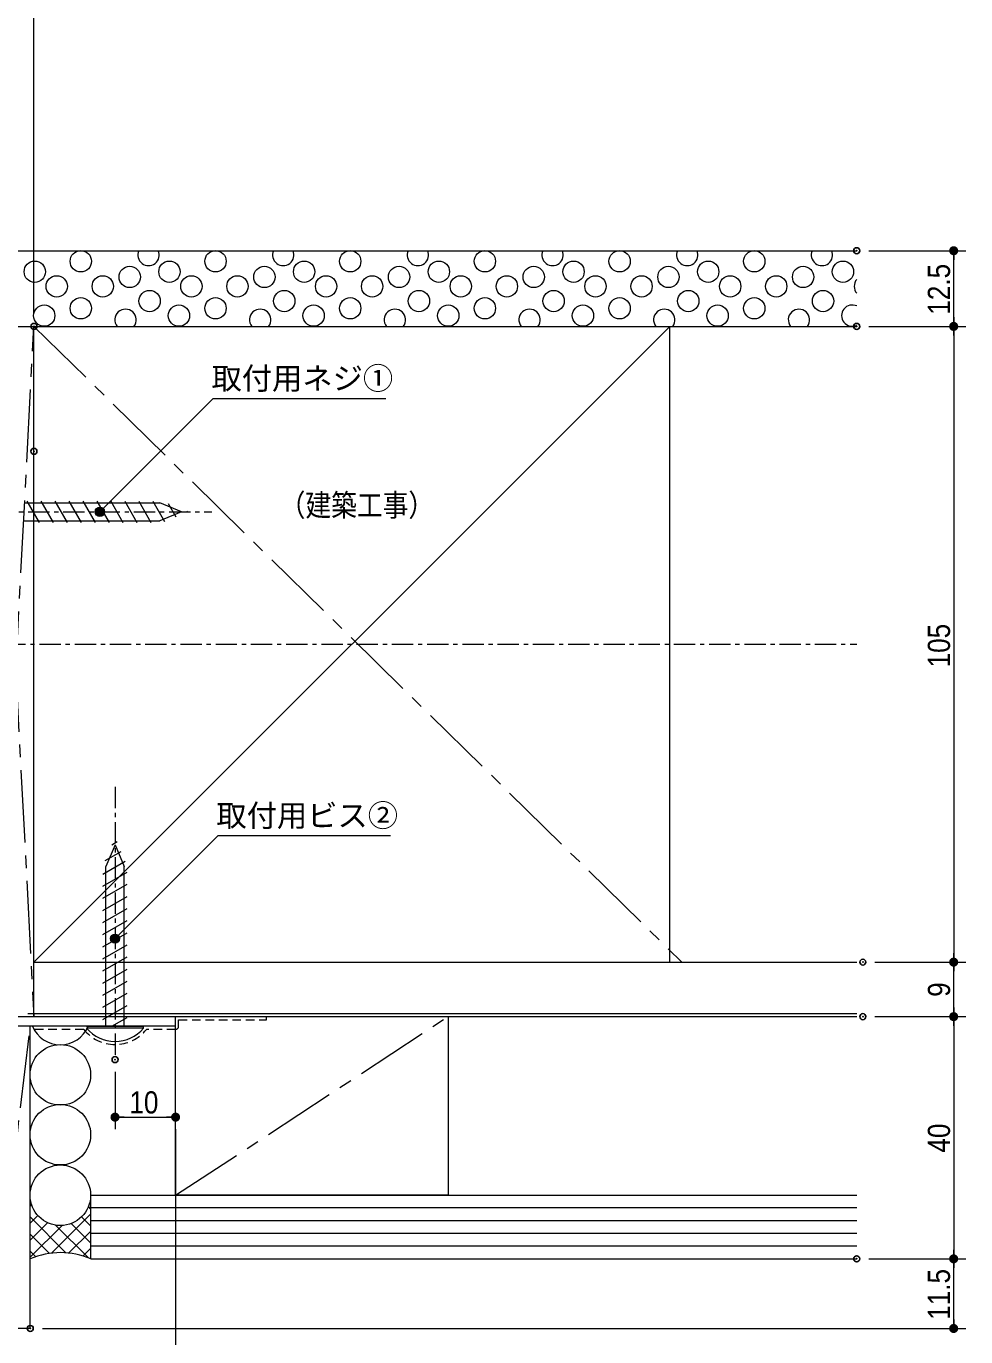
# Model space of a CAD drawing. Units: millimetres, scale not verified. Extents: x -606 to 606, y -304 to 304.
# Drawn here: x 30.6 to 185.7, y -124.4 to 92.1 of the extents above; entities that cross this region are included whole.
import ezdxf
from ezdxf.enums import TextEntityAlignment as Align

# ---------------------------------------------------------------- set-up
doc = ezdxf.new("R2010")
doc.units = ezdxf.units.MM
doc.header["$LTSCALE"] = 2
doc.header["$PDMODE"] = 32
doc.header["$PDSIZE"] = 1
for name, pattern in [('USER1', [2.91, 1.76, -0.4, 0.35, -0.4]), ('USER3', [1.11, 0.71, -0.4]), ('USER4', [9.172222, 5.997222, -1.058333, 1.058333, -1.058333])]:
    doc.linetypes.add(name, pattern=pattern)
for name, color, linetype, lineweight in [('0-1_3一般', 7, 'Continuous', 15), ('0-2_2寸法-3', 7, 'Continuous', 15), ('0-3_2寸法-1', 7, 'Continuous', 15), ('0-4_0', 7, 'Continuous', 25)]:
    doc.layers.add(name, color=color, linetype=linetype, lineweight=lineweight)
doc.layers.add('0-5_Defpoints', color=7, linetype='Continuous')
doc.styles.add('ＭＳ Ｐゴシック', font='')
doc.styles.get('ＭＳ Ｐゴシック').set_extended_font_data('MS PGothic')

# ---------------------------------------------------------------- blocks, each defined once
blk = doc.blocks.new('_Dot')
at = {"layer": '0-4_0'}
blk.add_line((-1, 0), (-2, 0), dxfattribs=at)
for points in [[(0, 0), (-1, 0), (-0.992, 0.125)], [(0, 0), (-0.992, -0.125), (-1, 0)], [(0, 0), (-0.992, 0.125), (-0.969, 0.249)], [(0, 0), (-0.969, -0.249), (-0.992, -0.125)], [(0, 0), (-0.969, 0.249), (-0.93, 0.368)], [(0, 0), (-0.93, -0.368), (-0.969, -0.249)], [(0, 0), (-0.93, 0.368), (-0.876, 0.482)], [(0, 0), (-0.876, -0.482), (-0.93, -0.368)], [(0, 0), (-0.876, 0.482), (-0.809, 0.588)], [(0, 0), (-0.809, -0.588), (-0.876, -0.482)], [(0, 0), (-0.809, 0.588), (-0.729, 0.685)], [(0, 0), (-0.729, -0.685), (-0.809, -0.588)], [(0, 0), (-0.729, 0.685), (-0.637, 0.771)], [(0, 0), (-0.637, -0.771), (-0.729, -0.685)], [(0, 0), (-0.637, 0.771), (-0.536, 0.844)], [(0, 0), (-0.536, -0.844), (-0.637, -0.771)], [(0, 0), (-0.536, 0.844), (-0.426, 0.905)], [(0, 0), (-0.426, -0.905), (-0.536, -0.844)], [(0, 0), (-0.426, 0.905), (-0.309, 0.951)], [(0, 0), (-0.309, -0.951), (-0.426, -0.905)], [(0, 0), (-0.309, 0.951), (-0.187, 0.982)], [(0, 0), (-0.187, -0.982), (-0.309, -0.951)], [(0, 0), (-0.187, 0.982), (-0.063, 0.998)], [(0, 0), (-0.063, -0.998), (-0.187, -0.982)], [(0, 0), (-0.063, 0.998), (0.063, 0.998)], [(0, 0), (0.063, -0.998), (-0.063, -0.998)], [(0, 0), (0.063, 0.998), (0.187, 0.982)], [(0, 0), (0.187, 0.982), (0.309, 0.951)], [(0, 0), (0.309, 0.951), (0.426, 0.905)], [(0, 0), (0.426, 0.905), (0.536, 0.844)], [(0, 0), (0.536, 0.844), (0.637, 0.771)], [(0, 0), (0.637, 0.771), (0.729, 0.685)], [(0, 0), (0.729, 0.685), (0.809, 0.588)], [(0, 0), (0.809, 0.588), (0.876, 0.482)], [(0, 0), (0.876, 0.482), (0.93, 0.368)], [(0, 0), (0.93, 0.368), (0.969, 0.249)], [(0, 0), (0.969, 0.249), (0.992, 0.125)], [(0, 0), (0.992, 0.125), (1, 0)], [(0, 0), (0.187, -0.982), (0.063, -0.998)], [(0, 0), (0.309, -0.951), (0.187, -0.982)], [(0, 0), (0.426, -0.905), (0.309, -0.951)], [(0, 0), (0.536, -0.844), (0.426, -0.905)], [(0, 0), (0.637, -0.771), (0.536, -0.844)], [(0, 0), (0.729, -0.685), (0.637, -0.771)], [(0, 0), (0.809, -0.588), (0.729, -0.685)], [(0, 0), (0.876, -0.482), (0.809, -0.588)], [(0, 0), (0.93, -0.368), (0.876, -0.482)], [(0, 0), (0.969, -0.249), (0.93, -0.368)], [(0, 0), (0.992, -0.125), (0.969, -0.249)], [(0, 0), (1, 0), (0.992, -0.125)]]:
    blk.add_solid(points, dxfattribs=at)

msp = doc.modelspace()

# ---------------------------------------------------------------- hatches: boundary and pattern name
at = {"layer": '0-2_2寸法-3'}
for points in [[(43.509, 11.88, 1), (41.984, 11.88, 1)], [(46.013, -58.62, 1), (44.488, -58.62, 1)]]:
    msp.add_hatch(color=256, dxfattribs=at).paths.add_polyline_path(points)

# ---------------------------------------------------------------- linework, layer by layer
at = {"layer": '0-1_3一般'}
for p, q in [((23.25, 55), (167.734, 55)), ((23.25, 42.5), (167.734, 42.5)), ((31.85, -71.5), (31.85, 42.5)), ((136.85, -62.5), (136.85, 42.5)), ((30.25, 13.38), (52.629, 13.38)), ((56.25, 11.88), (52.629, 13.38)), ((56.25, 11.88), (52.629, 10.38)), ((30.25, 10.38), (52.629, 10.38)), ((45.25, -43.1), (43.75, -46.721)), ((45.25, -43.1), (46.75, -46.721)), ((43.75, -73.1), (43.75, -46.721)), ((46.75, -73.1), (46.75, -46.721)), ((31.85, -62.5), (167.734, -62.5)), ((30.85, -71), (167.734, -71)), ((25.25, -71.5), (55.25, -71.5)), ((31.25, -73.1), (25.25, -73.1)), ((55.25, -73.1), (25.25, -73.1)), ((31.25, -123), (31.25, -73)), ((34.45, -71.5), (167.734, -71.5)), ((40.55, -73.1), (49.95, -73.1)), ((49.95, -73.388), (40.55, -73.388)), ((49.95, -73.388), (49.95, -73.1)), ((55.25, -73.1), (55.25, -71.5)), ((41.25, -101), (167.734, -101)), ((41.25, -111.5), (41.25, -101)), ((167.734, -103.1), (41.25, -103.1)), ((167.734, -105.2), (41.25, -105.2)), ((167.734, -107.3), (41.25, -107.3)), ((167.734, -109.4), (41.25, -109.4)), ((41.25, -111.5), (167.734, -111.5)), ((31.25, -123), (25.25, -123))]:
    msp.add_line(p, q, dxfattribs=at)
at = {"layer": '0-1_3一般', "linetype": 'USER4'}
for p, q in [((25.85, -71.5), (31.85, 42.5)), ((25.85, 42.5), (31.85, -71.5)), ((31.85, 42.5), (138.85, -62.5)), ((25.25, -123), (31.25, -73)), ((55.25, -101), (100.25, -71.5))]:
    msp.add_line(p, q, dxfattribs=at)
at = {"layer": '0-1_3一般', "lineweight": 13}
for p, q in [((30.687, 13.63), (32.708, 10.13)), ((32.996, 13.63), (35.017, 10.13)), ((35.306, 13.63), (37.327, 10.13)), ((37.615, 13.63), (39.636, 10.13)), ((39.925, 13.63), (41.945, 10.13)), ((42.234, 13.63), (44.255, 10.13)), ((44.543, 13.63), (46.564, 10.13)), ((46.853, 13.63), (48.874, 10.13)), ((49.162, 13.63), (51.183, 10.13)), ((51.472, 13.63), (53.411, 10.271)), ((54.004, 13.243), (55.275, 11.043)), ((57.04, 11.986), (57.138, 11.815)), ((44.705, -43.109), (45.585, -42.601)), ((43.617, -45.738), (46.254, -44.215)), ((43.25, -47.949), (46.922, -45.829)), ((43.25, -49.949), (47.25, -47.64)), ((43.25, -51.949), (47.25, -49.64)), ((43.25, -53.949), (47.25, -51.64)), ((43.25, -55.949), (47.25, -53.64)), ((43.25, -57.949), (47.25, -55.64)), ((43.25, -59.949), (47.25, -57.64)), ((43.25, -61.949), (47.25, -59.64)), ((43.25, -63.949), (47.25, -61.64)), ((43.25, -65.949), (47.25, -63.64)), ((43.25, -67.949), (47.25, -65.64)), ((43.25, -69.949), (47.25, -67.64)), ((43.25, -71.949), (47.25, -69.64)), ((44.721, -73.1), (47.25, -71.64)), ((41.222, -101.276), (41.25, -101.247)), ((31.277, -101.783), (31.25, -101.756)), ((31.25, -102.762), (31.43, -102.582)), ((41.25, -103.271), (40.858, -102.879)), ((31.25, -105.59), (32.5, -104.34)), ((37.149, -110.483), (31.25, -104.584)), ((31.25, -108.419), (34.118, -105.551)), ((31.25, -111.247), (36.517, -105.981)), ((34.776, -110.55), (41.25, -104.076)), ((40.798, -111.303), (35.422, -105.928)), ((41.25, -108.928), (37.99, -105.667)), ((41.25, -106.099), (39.722, -104.571)), ((34.445, -110.607), (31.25, -107.413)), ((37.647, -110.507), (41.25, -106.904)), ((32.121, -111.111), (31.25, -110.241)), ((39.983, -111), (41.25, -109.733))]:
    msp.add_line(p, q, dxfattribs=at)
at = {"layer": '0-1_3一般', "linetype": 'USER1'}
for p, q in [((19.25, 11.88), (61.25, 11.88)), ((-176.75, -10), (167.734, -10)), ((45.25, -33.535), (45.25, -78.591))]:
    msp.add_line(p, q, dxfattribs=at)
at = {"layer": '0-1_3一般', "linetype": 'USER3'}
for p, q in [((55.75, -72), (70.25, -72)), ((55.75, -73.1), (55.75, -72)), ((70.25, -72), (70.25, -71.5)), ((40.078, -73.6), (31.25, -73.6)), ((55.25, -73.6), (50.422, -73.6))]:
    msp.add_line(p, q, dxfattribs=at)
at = {"layer": '0-1_3一般'}
msp.add_lwpolyline([(55.25, -71.5), (100.25, -71.5), (100.25, -101), (55.25, -101)], close=True, dxfattribs=at)
for centre, radius in [((39.6, 53.258), 1.762), ((61.84, 53.258), 1.762), ((84.08, 53.258), 1.762), ((106.32, 53.258), 1.762), ((128.56, 53.258), 1.762), ((150.8, 53.258), 1.762), ((32, 51.531), 1.762), ((47.676, 50.667), 1.762), ((54.24, 51.531), 1.762), ((69.916, 50.667), 1.762), ((76.48, 51.531), 1.762), ((92.156, 50.667), 1.762), ((98.72, 51.531), 1.762), ((114.396, 50.667), 1.762), ((120.96, 51.531), 1.762), ((136.636, 50.667), 1.762), ((143.2, 51.531), 1.762), ((158.876, 50.667), 1.762), ((165.44, 51.531), 1.762), ((35.627, 49.113), 1.762), ((43.228, 49.113), 1.762), ((57.867, 49.113), 1.762), ((65.468, 49.113), 1.762), ((80.107, 49.113), 1.762), ((87.708, 49.113), 1.762), ((102.347, 49.113), 1.762), ((109.948, 49.113), 1.762), ((124.587, 49.113), 1.762), ((132.188, 49.113), 1.762), ((146.827, 49.113), 1.762), ((154.428, 49.113), 1.762), ((50.958, 46.694), 1.762), ((73.198, 46.694), 1.762), ((95.438, 46.694), 1.762), ((117.678, 46.694), 1.762), ((139.918, 46.694), 1.762), ((162.158, 46.694), 1.762), ((33.555, 44.276), 1.762), ((39.6, 45.485), 1.762), ((55.795, 44.276), 1.762), ((61.84, 45.485), 1.762), ((78.035, 44.276), 1.762), ((84.08, 45.485), 1.762), ((100.275, 44.276), 1.762), ((106.32, 45.485), 1.762), ((122.515, 44.276), 1.762), ((128.56, 45.485), 1.762), ((144.755, 44.276), 1.762), ((150.8, 45.485), 1.762), ((36.218, -81.111), 5), ((36.218, -91.001), 5), ((36.218, -101), 5)]:
    msp.add_circle(centre, radius, dxfattribs=at)
for centre, radius, start, end in [((50.785, 54.295), 1.762, 156.40173, 23.59827), ((73.025, 54.295), 1.762, 156.40173, 23.59827), ((95.265, 54.295), 1.762, 156.40173, 23.59827), ((117.505, 54.295), 1.762, 156.40173, 23.59827), ((139.745, 54.295), 1.762, 156.40173, 23.59827), ((161.985, 54.295), 1.762, 156.40173, 23.59827), ((169.067, 49.113), 1.762, 139.19081, 220.80919), ((166.994, 44.276), 1.762, 65.17762, 294.82238), ((46.985, 43.585), 1.762, 321.97849, 218.02151), ((69.225, 43.585), 1.762, 321.97849, 218.02151), ((91.465, 43.585), 1.762, 321.97849, 218.02151), ((113.705, 43.585), 1.762, 321.97849, 218.02151), ((135.945, 43.585), 1.762, 321.97849, 218.02151), ((158.185, 43.585), 1.762, 321.97849, 218.02151), ((36.218, -71.149), 5, 202.96235, 337.03765), ((45.25, -69.5), 6.1, 219.60161, 320.39839), ((36.25, -123.192), 12.716, 66.846, 113.154)]:
    msp.add_arc(centre, radius, start, end, dxfattribs=at)
at = {"layer": '0-1_3一般', "linetype": 'USER3'}
for centre, radius, start, end in [((55.25, -73.1), 0.5, 270, 0), ((45.25, -69.5), 6.6, 218.40472, 321.59528)]:
    msp.add_arc(centre, radius, start, end, dxfattribs=at)
at = {"layer": '0-2_2寸法-3'}
msp.add_line((31.85, -62.5), (136.85, 42.5), dxfattribs=at)
for points in [[(42.746, 11.88), (61.466, 30.6), (89.942, 30.6)], [(45.25, -58.62), (62.27, -41.6), (90.746, -41.6)]]:
    msp.add_lwpolyline(points, dxfattribs=at)
for centre in [(42.746, 11.88), (45.25, -58.62)]:
    msp.add_circle(centre, 0.763, dxfattribs=at)
at = {"layer": '0-3_2寸法-1'}
for p, q in [((31.85, 44.5), (31.85, 107)), ((169.734, 55), (185.734, 55)), ((183.734, 44.001), (183.734, 53.499)), ((169.734, 42.5), (185.734, 42.5)), ((169.734, 42.5), (185.734, 42.5)), ((183.734, 40.999), (183.734, -60.999)), ((170.734, -62.5), (185.734, -62.5)), ((170.734, -62.5), (185.734, -62.5)), ((183.734, -69.999), (183.734, -64.001)), ((170.734, -71.5), (185.734, -71.5)), ((170.734, -71.5), (185.734, -71.5)), ((183.734, -73.001), (183.734, -109.999)), ((45.25, -80.591), (45.25, -90.1)), ((46.751, -88.1), (53.75, -88.1)), ((55.25, -90.1), (55.27, -90.1)), ((55.25, -90.1), (55.25, -162.5)), ((169.734, -111.5), (185.734, -111.5)), ((169.734, -111.5), (185.734, -111.5)), ((183.734, -121.499), (183.734, -113.001)), ((33.25, -123), (185.734, -123))]:
    msp.add_line(p, q, dxfattribs=at)
at = {"layer": '0-5_Defpoints'}
for p in [(167.734, 55), (183.734, 55), (31.85, 42.5), (167.734, 42.5), (31.85, 21.884), (168.734, -62.5), (183.734, -62.5), (168.734, -71.5), (45.25, -78.591), (55.25, -88.1), (55.25, -88.1), (167.734, -111.5), (183.734, -111.5), (31.25, -123), (31.25, -123)]:
    msp.add_point(p, dxfattribs=at)

# ---------------------------------------------------------------- block references
at = {"layer": '0-3_2寸法-1', "xscale": 0.7503418, "yscale": 0.7503418}
for p, rotation in [((183.734, 55), 90), ((183.734, 42.5), 270), ((183.734, 42.5), 90), ((183.734, -62.5), 270), ((183.734, -62.5), 90), ((183.734, -71.5), 270), ((183.734, -71.5), 90), ((45.25, -88.1), 180), ((183.734, -111.5), 270), ((183.734, -111.5), 90), ((183.734, -123), 270)]:
    msp.add_blockref('_Dot', p, dxfattribs=dict(at, rotation=rotation))
msp.add_blockref('_Dot', (55.25, -88.1), dxfattribs=at)

# ---------------------------------------------------------------- texts
at = {"layer": '0-2_2寸法-3', "style": 'ＭＳ Ｐゴシック'}
for s, p in [('取付用ネジ①', (61.179, 30.99)), ('取付用ビス②', (61.983, -41.21))]:
    msp.add_text(s, height=3.666, dxfattribs=at).set_placement(p, align=Align.BOTTOM_LEFT)
at = {"layer": '0-2_2寸法-3', "style": 'ＭＳ Ｐゴシック', "width": 0.85}
msp.add_text('（建築工事）', height=3.666, dxfattribs=at).set_placement((72.44, 10.045), align=Align.BOTTOM_LEFT)
at = {"layer": '0-3_2寸法-1', "style": 'ＭＳ Ｐゴシック', "width": 0.9}
for s, p in [('12.5', (184.23, 44.429)), ('105', (184.23, -13.822)), ('9', (184.24, -68.23)), ('40', (184.23, -93.959)), ('11.5', (184.23, -121.571))]:
    msp.add_text(s, height=3.666, rotation=90, dxfattribs=at).set_placement(p, align=Align.BOTTOM_LEFT)
msp.add_text('10', height=3.666, dxfattribs=at).set_placement((47.619, -88.596), align=Align.BOTTOM_LEFT)

doc.saveas('drawing.dxf')
